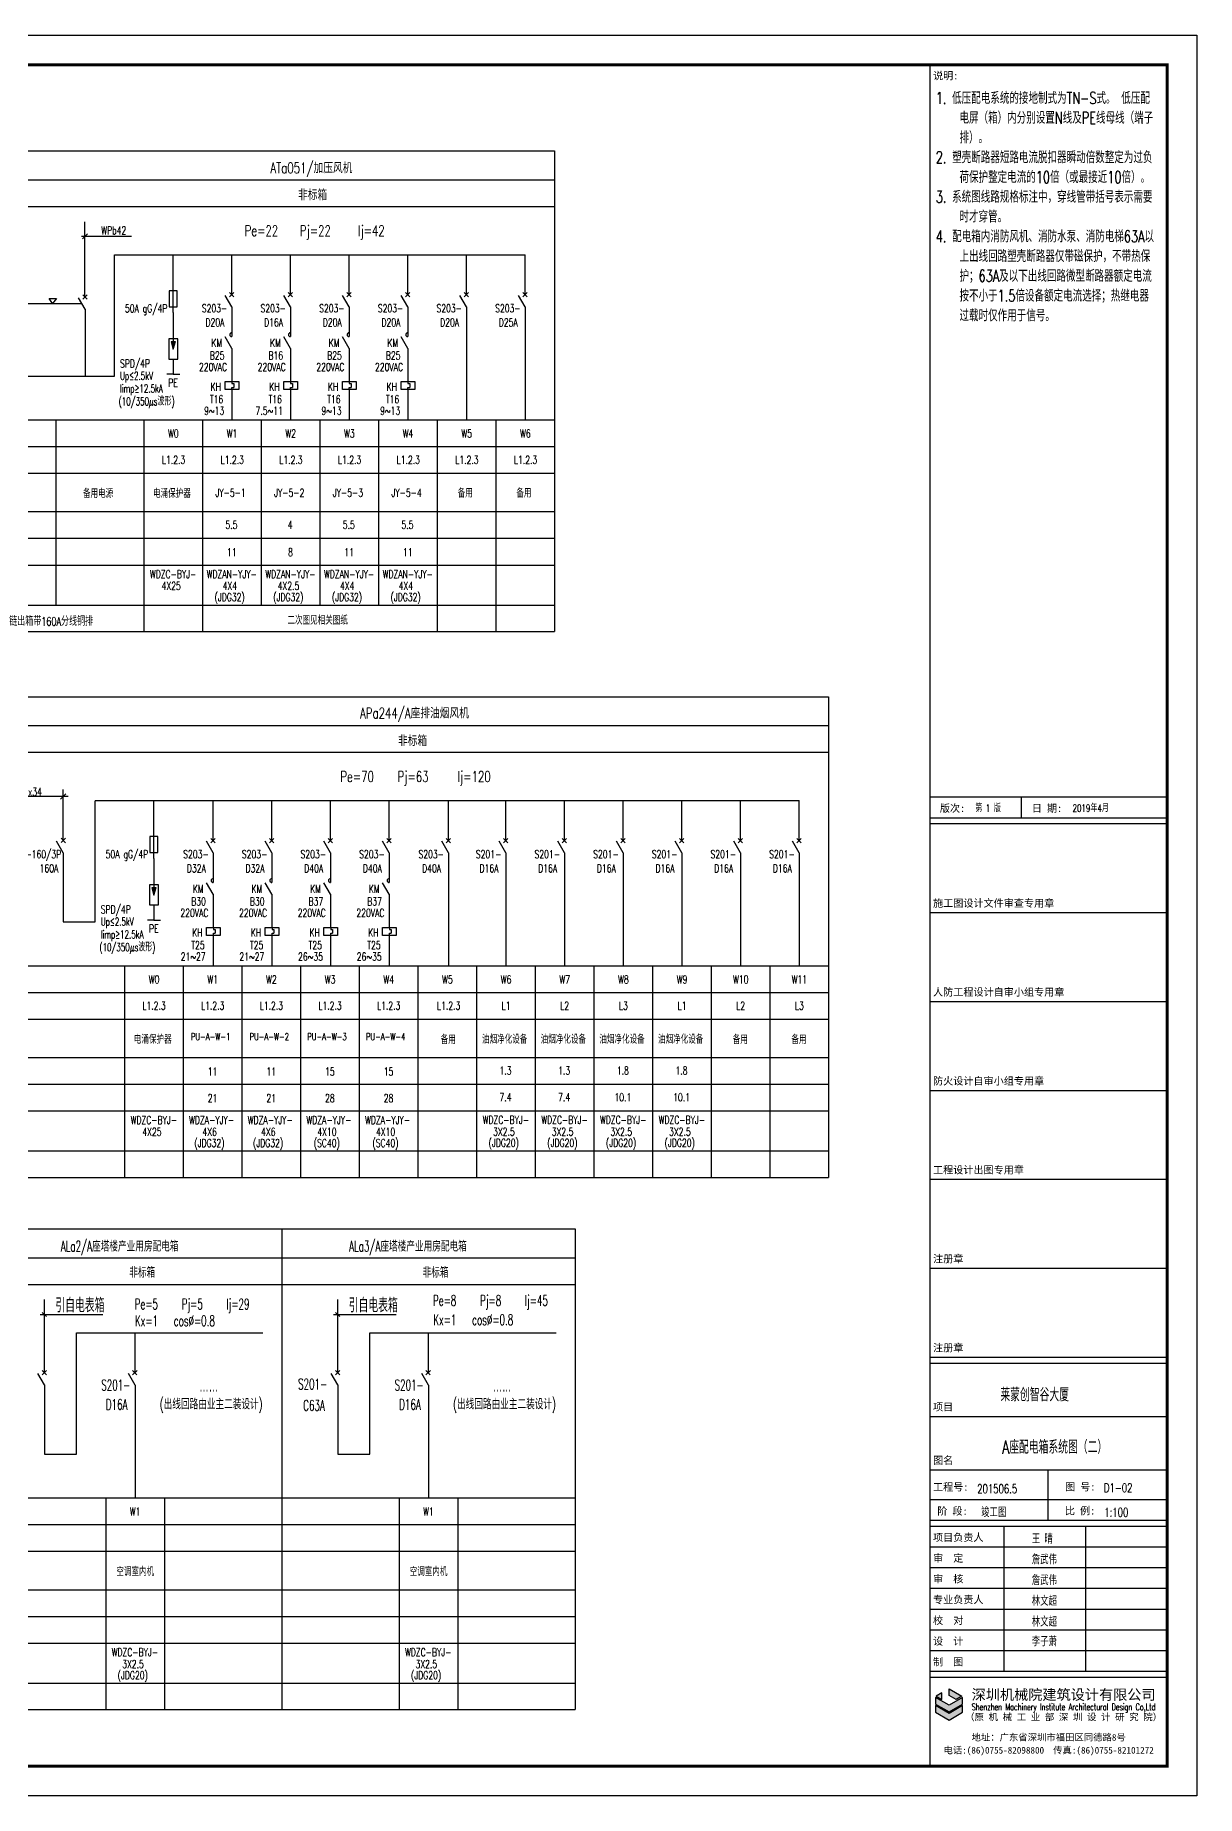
# Model space of a CAD drawing. Extents: x 1980812 to 2226895, y -554123 to 281606.
# Drawn here: x 2187690 to 2226895, y 145891 to 205291 of the extents above; entities that cross this region are included whole.
import ezdxf
from ezdxf.enums import TextEntityAlignment as Align

# ---------------------------------------------------------------- set-up
doc = ezdxf.new("R2010")
doc.units = 0
doc.header["$LTSCALE"] = 1000
doc.header["$MEASUREMENT"] = 0
doc.linetypes.add('DXXX', pattern=[4.5, 3, -1.5])
for name, color, linetype in [('1', 1, 'Continuous'), ('2', 2, 'Continuous'), ('7', 7, 'Continuous'), ('DQ1', 1, 'Continuous'), ('DQ2', 2, 'Continuous'), ('DQ7', 7, 'Continuous'), ('TK', 1, 'Continuous'), ('ZYJ', 4, 'Continuous')]:
    doc.layers.add(name, color=color, linetype=linetype)
doc.styles.add('D8', font='txtw.shx', dxfattribs={"width": 0.7, "bigfont": 'hztxtw.shx'})
doc.styles.add('HEITI', font='simplex.shx', dxfattribs={"width": 0.6, "bigfont": 'hztxt.shx'})
doc.styles.add('SONGTI', font='', dxfattribs={"width": 1.1})
doc.styles.add('ST', font='txtst.shx', dxfattribs={"width": 0.7, "bigfont": 'hztxtst.shx'})
doc.styles.get('SONGTI').set_extended_font_data('NSimSun')

# ---------------------------------------------------------------- blocks, each defined once
blk = doc.blocks.new('BLQ')
at = {"layer": '1'}
blk.add_hatch(color=256, dxfattribs=at).paths.add_polyline_path([(0.8, -1), (-0.8, -1), (0, -3.88)])
for p, q in [((-0.8, -1), (0.8, -1)), ((-0.8, -1), (0, -3.88)), ((0, -3.88), (0.8, -1))]:
    blk.add_line(p, q, dxfattribs=at)
blk.add_lwpolyline([(-1.67, -7.58), (1.67, -7.58), (1.67, 0), (-1.67, 0)], close=True, dxfattribs=at)
at = {"layer": '2'}
for p, q in [((0, -7.58), (0, -13.31)), ((0, -13.31), (-2.41, -13.31)), ((0, -13.31), (2.41, -13.31))]:
    blk.add_line(p, q, dxfattribs=at)
blk = doc.blocks.new('RD')
at = {"layer": '1', "color": 1}
blk.add_lwpolyline([(-150, 0), (-150, -600), (150, -600), (150, 0)], close=True, dxfattribs=at)
blk = doc.blocks.new('ta1j')
at = {"layer": 'TK'}
h = blk.add_hatch(color=256, dxfattribs=at)
h.paths.add_polyline_path([(759.76, 32.47), (757.38, 33.84), (757.38, 36.11), (761.72, 33.6)])
h.paths.add_polyline_path([(753.03, 33.6), (754.99, 32.47), (754.99, 34.73)])
h.paths.add_polyline_path([(752.8, 30.95), (757.38, 28.31), (761.95, 30.95), (761.95, 33.21), (757.38, 30.57), (752.8, 33.21)])
h.paths.add_polyline_path([(757.38, 25.53), (761.95, 28.17), (761.95, 30.43), (757.38, 27.79), (752.8, 30.43), (752.8, 28.17)])
for p, q in [((751, 10), (751, 584)), ((751, 584), (831, 584)), ((831, 10), (831, 584)), ((751, 337), (831, 337)), ((781.87, 330), (781.87, 337)), ((751, 330), (831, 330)), ((751, 328), (831, 328)), ((751, 298), (831, 298)), ((751, 268), (831, 268)), ((751, 238), (831, 238)), ((751, 208), (831, 208)), ((751, 178), (831, 178)), ((751, 148), (831, 148)), ((751, 146), (831, 146)), ((751, 146), (831, 146)), ((751, 146), (831, 146)), ((751, 146), (831, 146)), ((751, 146), (831, 146)), ((751, 128), (831, 128)), ((751, 110), (831, 110)), ((790.87, 92.86), (790.87, 110)), ((751, 100), (831, 100)), ((751, 93), (831, 93)), ((751, 93), (831, 93)), ((751, 93), (831, 93)), ((751, 91), (831, 91)), ((776, 42), (776, 91)), ((803.5, 42), (803.5, 91)), ((751, 84), (831, 84)), ((751, 77), (831, 77)), ((751, 70), (831, 70)), ((751, 63), (831, 63)), ((751, 56), (831, 56)), ((751, 49), (831, 49)), ((751, 42), (831, 42)), ((751, 40), (831, 40)), ((831, 10), (751, 10))]:
    blk.add_line(p, q, dxfattribs=at)
for points in [[(-210, 594), (841, 594), (841, 0), (-210, 0)], [(759.76, 32.47), (757.38, 33.84), (757.38, 36.11), (761.72, 33.6)], [(752.8, 30.95), (757.38, 28.31), (761.95, 30.95), (761.95, 33.21), (757.38, 30.57), (752.8, 33.21)], [(757.38, 25.53), (761.95, 28.17), (761.95, 30.43), (757.38, 27.79), (752.8, 30.43), (752.8, 28.17)], [(753.03, 33.6), (754.99, 32.47), (754.99, 34.73)]]:
    blk.add_lwpolyline(points, close=True, dxfattribs=at)
at = {"layer": 'TK', "const_width": 1}
blk.add_lwpolyline([(831, 10), (831, 584), (-185, 584), (-185, 10)], close=True, dxfattribs=at)
at = {"layer": 'TK', "style": 'SONGTI'}
for s, p in [('说明:', (751.98, 579.09)), ('版次:', (754.28, 331.92)), ('日 期:', (785.32, 331.92)), ('施工图设计文件审查专用章', (751.98, 299.92)), ('人防工程设计自审小组专用章', (751.98, 269.92)), ('防火设计自审小组专用章', (751.98, 239.92)), ('工程设计出图专用章', (751.98, 209.92)), ('注册章', (751.98, 179.92)), ('注册章', (751.98, 149.92)), ('项目', (751.98, 129.92)), ('图名', (751.98, 111.92)), ('工程号:', (751.98, 102.94)), ('比 例:', (796.49, 94.92)), ('项目负责人', (751.98, 85.92)), ('审  定', (751.98, 78.92)), ('审  核', (751.98, 71.92)), ('专业负责人', (751.98, 64.92)), ('校  对', (751.98, 57.92)), ('设  计', (751.98, 50.92)), ('制  图', (751.98, 43.92))]:
    blk.add_text(s, height=2.5, dxfattribs=at).set_placement(p)
for s, p in [('图 号:', (801.66, 104.25)), ('阶 段:', (758.53, 96.06))]:
    blk.add_text(s, height=2.5, dxfattribs=at).set_placement(p, align=Align.MIDDLE_CENTER)
for s, height, p in [('深圳机械院建筑设计有限公司', 3.5, (796.05, 32.38)), ('（原 机 械 工 业 部 深 圳 设 计 研 究 院）', 2.28, (796.05, 25.43)), ('地址：广东省深圳市福田区同德路8号', 2.2563, (791, 18.6)), ('电话:(86)0755-82098800  传真:(86)0755-82101272', 2.2563, (791, 14.24))]:
    blk.add_text(s, height=height, dxfattribs=at).set_placement(p, align=Align.CENTER)
at = {"layer": 'TK', "style": 'HEITI', "width": 0.7}
blk.add_text('Shenzhen Machinery Institute Architectural Design Co,Ltd', height=2.29, dxfattribs=at).set_placement((796.05, 28.84), align=Align.CENTER)
blk = doc.blocks.new('A$C617C165C')
at = {"layer": 'DQ1'}
for p, q in [((3299, 3890), (2924, 4540)), ((3163, 4701), (3405, 4454)), ((3165, 4460), (3411, 4703))]:
    blk.add_line(p, q, dxfattribs=at)
at = {"layer": 'DQ2'}
for p, q in [((3299, 4577), (3299, 6821)), ((3299, 3890), (3299, -2460))]:
    blk.add_line(p, q, dxfattribs=at)
at = {"layer": '7', "style": 'D8', "width": 0.6}
for s, p in [('S201-', (3037, 3587)), ('D16A', (2879, 2497))]:
    blk.add_text(s, height=600, dxfattribs=at).set_placement(p, align=Align.RIGHT)
at = {"layer": 'DQ7', "style": 'D8', "width": 0.7}
for s, p in [('W1', (3307, -3229)), ('空调室内机', (3309, -6564)), ('WDZC-BYJ-', (3292, -11136)), ('3X2.5', (3184, -11801)), ('(JDG20)', (3174, -12462))]:
    blk.add_text(s, height=450, dxfattribs=at).set_placement(p, align=Align.MIDDLE)
blk = doc.blocks.new('A$C77ED5645')
at = {"layer": '2'}
for q in [(5500, -3893), (5500, -7145)]:
    blk.add_line((5500, -6058), q, dxfattribs=at)
at = {"layer": 'DQ1'}
for p, q in [((0, 0), (30800, 0)), ((2100, -5847), (1850, -5414)), ((2019, -5306), (2181, -5471)), ((2021, -5467), (2185, -5305)), ((7725, -5850), (7475, -5417)), ((7634, -5309), (7796, -5474)), ((7635, -5470), (7800, -5308)), ((9925, -5850), (9675, -5417)), ((9834, -5309), (9996, -5474)), ((9835, -5470), (10000, -5308)), ((12125, -5850), (11875, -5417)), ((12034, -5309), (12196, -5474)), ((12035, -5470), (12200, -5308)), ((14325, -5850), (14075, -5417)), ((14234, -5309), (14396, -5474)), ((14235, -5470), (14400, -5308)), ((16547, -5850), (16297, -5417)), ((16456, -5309), (16618, -5474)), ((16457, -5470), (16622, -5308)), ((18700, -5850), (18450, -5417)), ((18609, -5309), (18770, -5474)), ((18610, -5470), (18774, -5308)), ((20900, -5850), (20650, -5417)), ((20809, -5309), (20970, -5474)), ((20810, -5470), (20974, -5308)), ((23100, -5850), (22850, -5417)), ((23009, -5309), (23170, -5474)), ((23010, -5470), (23174, -5308)), ((25300, -5850), (25050, -5417)), ((25209, -5309), (25370, -5474)), ((25210, -5470), (25374, -5308)), ((27500, -5850), (27250, -5417)), ((27409, -5309), (27570, -5474)), ((27410, -5470), (27574, -5308)), ((29700, -5850), (29450, -5417)), ((29609, -5309), (29770, -5474)), ((29610, -5470), (29774, -5308)), ((7725, -7406), (7475, -6973)), ((9925, -7406), (9675, -6973)), ((12125, -7406), (11875, -6973)), ((14325, -7406), (14075, -6973)), ((7467, -8647), (7985, -8647)), ((7467, -8947), (7467, -8647)), ((7985, -8947), (7467, -8947)), ((7726, -8647), (7726, -8723)), ((7726, -8723), (7797, -8723)), ((7726, -8867), (7797, -8867)), ((7726, -8956), (7726, -8867)), ((7797, -8723), (7797, -8867)), ((7797, -8789), (7797, -8789)), ((7985, -8647), (7985, -8947)), ((9667, -8647), (10185, -8647)), ((9667, -8947), (9667, -8647)), ((10185, -8947), (9667, -8947)), ((9926, -8647), (9926, -8723)), ((9926, -8723), (9997, -8723)), ((9926, -8867), (9997, -8867)), ((9926, -8956), (9926, -8867)), ((9997, -8723), (9997, -8867)), ((9997, -8789), (9997, -8789)), ((10185, -8647), (10185, -8947)), ((11867, -8647), (12385, -8647)), ((11867, -8947), (11867, -8647)), ((12385, -8947), (11867, -8947)), ((12126, -8647), (12126, -8723)), ((12126, -8723), (12197, -8723)), ((12126, -8867), (12197, -8867)), ((12126, -8956), (12126, -8867)), ((12197, -8723), (12197, -8867)), ((12197, -8789), (12197, -8789)), ((12385, -8647), (12385, -8947)), ((14067, -8647), (14585, -8647)), ((14067, -8947), (14067, -8647)), ((14585, -8947), (14067, -8947)), ((14326, -8647), (14326, -8723)), ((14326, -8723), (14397, -8723)), ((14326, -8867), (14397, -8867)), ((14326, -8956), (14326, -8867)), ((14397, -8723), (14397, -8867)), ((14397, -8789), (14397, -8789)), ((14585, -8647), (14585, -8947)), ((0, -18018), (30800, -18018))]:
    blk.add_line(p, q, dxfattribs=at)
for centre in [(7717, -6893), (9917, -6893), (12117, -6893), (14317, -6893)]:
    blk.add_arc(centre, 72.2, 90, 270, dxfattribs=at)
at = {"layer": 'DQ2'}
for p, q in [((2100, -5387), (2100, -3477)), ((3300, -3893), (29700, -3893)), ((3300, -8443), (3300, -3896)), ((7725, -5391), (7725, -3893)), ((9925, -5391), (9925, -3893)), ((12125, -5391), (12125, -3893)), ((14325, -5391), (14325, -3893)), ((16547, -5391), (16547, -3893)), ((18700, -5391), (18700, -3893)), ((20900, -5391), (20900, -3893)), ((23100, -5391), (23100, -3893)), ((25300, -5391), (25300, -3893)), ((27500, -5391), (27500, -3893)), ((29700, -5391), (29700, -3893)), ((2100, -5847), (2100, -8443)), ((7725, -5850), (7725, -6965)), ((9925, -5850), (9925, -6965)), ((12125, -5850), (12125, -6965)), ((14325, -5850), (14325, -6965)), ((16547, -5850), (16547, -10083)), ((18700, -5850), (18700, -10083)), ((20900, -5850), (20900, -10083)), ((23100, -5850), (23100, -10083)), ((25300, -5850), (25300, -10083)), ((27500, -5850), (27500, -10083)), ((29700, -5850), (29700, -10083)), ((7725, -7406), (7725, -8647)), ((9925, -7406), (9925, -8647)), ((12125, -7406), (12125, -8647)), ((14325, -7406), (14325, -8647)), ((2100, -8443), (3300, -8443)), ((7725, -8947), (7725, -10083)), ((9925, -8947), (9925, -10083)), ((12125, -8947), (12125, -10083)), ((14325, -8947), (14325, -10083))]:
    blk.add_line(p, q, dxfattribs=at)
at = {"layer": 'DQ7'}
for p, q in [((30800, 0), (30800, -18018)), ((0, -1083), (30800, -1083)), ((0, -2083), (30800, -2083)), ((2287, -3734), (282, -3734)), ((0, -10083), (30800, -10083)), ((4400, -10083), (4400, -18018)), ((6600, -10083), (6600, -18018)), ((8800, -10083), (8800, -18018)), ((11000, -10083), (11000, -18018)), ((13200, -10083), (13200, -18018)), ((15400, -10083), (15400, -18018)), ((17600, -10083), (17600, -18018)), ((19800, -10083), (19800, -18018)), ((22000, -10083), (22000, -18018)), ((24200, -10083), (24200, -18018)), ((26400, -10083), (26400, -18018)), ((28600, -10083), (28600, -18018)), ((0, -11083), (30800, -11083)), ((0, -12083), (30800, -12083)), ((0, -13525), (30800, -13525)), ((0, -14525), (30800, -14525)), ((0, -15525), (30800, -15525)), ((0, -17025), (30800, -17025))]:
    blk.add_line(p, q, dxfattribs=at)
at = {"layer": 'DQ7', "color": 7}
blk.add_line((2000, -3834), (2200, -3634), dxfattribs=at)
at = {"layer": '1', "xscale": 100, "yscale": 100, "zscale": 100.0000000009313}
blk.add_blockref('BLQ', (5500, -7045), dxfattribs=at)
at = {"layer": '7'}
blk.add_blockref('RD', (5500, -5242), dxfattribs=at)
at = {"layer": '7', "style": 'D8', "width": 0.7}
for s, p in [('T2N-160/3P', (2021, -6052)), ('50A gG/4P', (5281, -6053)), ('160A', (1915, -6583))]:
    blk.add_text(s, height=300, dxfattribs=at).set_placement(p, align=Align.RIGHT)
at = {"layer": '7', "style": 'D8'}
for s, width, p in [('SPD/4P', 0.7, (3505, -8122)), ('Up≤2.5kV', 0.65, (3505, -8581)), ('PE', 0.7, (5314, -8843)), ('(10/350μs波形)', 0.65, (3456, -9540)), ('Iimp≥12.5kA', 0.65, (3505, -9059))]:
    blk.add_text(s, height=300, dxfattribs=dict(at, width=width)).set_placement(p)
at = {"layer": 'DQ7', "style": 'D8', "width": 0.7}
for s, p in [('APa244/A座排油烟风机', (15268, -612)), ('非标箱', (15197, -1649))]:
    blk.add_text(s, height=400, dxfattribs=at).set_placement(p, align=Align.MIDDLE_CENTER)
for s, height, p in [('Pe=70', 400, (12488, -3193)), ('Pj=63', 400, (14634, -3193)), ('Ij=120', 400, (16882, -3193)), ('WPx34', 300, (379, -3716)), ('PU-A-W-1', 270, (6882, -12879)), ('PU-A-W-2', 270, (9082, -12879)), ('PU-A-W-3', 270, (11246, -12879)), ('PU-A-W-4', 270, (13446, -12879)), ('备用', 300, (16252, -13014)), ('备用', 300, (27204, -13014)), ('备用', 300, (29404, -13014))]:
    blk.add_text(s, height=height, dxfattribs=at).set_placement(p)
for s, p in [('S203-', (7551, -6052)), ('S203-', (9751, -6052)), ('S203-', (11951, -6052)), ('S203-', (14151, -6052)), ('S203-', (16373, -6052)), ('S201-', (18525, -6052)), ('S201-', (20725, -6052)), ('S201-', (22925, -6052)), ('S201-', (25125, -6052)), ('S201-', (27325, -6052)), ('S201-', (29525, -6052)), ('D32A', (7445, -6583)), ('D32A', (9645, -6583)), ('D40A', (11845, -6583)), ('D40A', (14045, -6583)), ('D40A', (16267, -6583)), ('D16A', (18420, -6583)), ('D16A', (20620, -6583)), ('D16A', (22820, -6583)), ('D16A', (25020, -6583)), ('D16A', (27220, -6583)), ('D16A', (29420, -6583)), ('KM', (7359, -7352)), ('KM', (9559, -7352)), ('KM', (11759, -7352)), ('KM', (13959, -7352)), ('B30', (7445, -7822)), ('B30', (9645, -7822)), ('B37', (11845, -7822)), ('B37', (14045, -7822)), ('220VAC', (7544, -8254)), ('220VAC', (9744, -8254)), ('220VAC', (11944, -8254)), ('220VAC', (14144, -8254)), ('T25', (7400, -9460)), ('KH', (7315, -8990)), ('T25', (9600, -9460)), ('KH', (9515, -8990)), ('T25', (11800, -9460)), ('KH', (11715, -8990)), ('T25', (14000, -9460)), ('KH', (13915, -8990)), ('21~27', (7438, -9892)), ('21~27', (9638, -9892)), ('26~35', (11838, -9892)), ('26~35', (14038, -9892))]:
    blk.add_text(s, height=300, dxfattribs=at).set_placement(p, align=Align.RIGHT)
for s, p in [('W0', (5505, -10596)), ('W1', (7705, -10596)), ('W2', (9905, -10596)), ('W3', (12105, -10596)), ('W4', (14305, -10596)), ('W5', (16505, -10596)), ('W6', (18705, -10596)), ('W7', (20905, -10596)), ('W8', (23105, -10596)), ('W9', (25305, -10596)), ('W10', (27505, -10596)), ('W11', (29705, -10596)), ('L1.2.3', (5503, -11582)), ('L1.2.3', (7703, -11582)), ('L1.2.3', (9903, -11582)), ('L1.2.3', (12103, -11582)), ('L1.2.3', (14303, -11582)), ('L1.2.3', (16551, -11582)), ('L1', (18703, -11582)), ('L2', (20903, -11582)), ('L3', (23103, -11582)), ('L1', (25303, -11582)), ('L2', (27503, -11582)), ('L3', (29703, -11582)), ('电涌保护器', (5451, -12817)), ('油烟净化设备', (18651, -12812)), ('油烟净化设备', (20851, -12812)), ('油烟净化设备', (23051, -12812)), ('油烟净化设备', (25251, -12812)), ('11', (7696, -14050)), ('11', (9896, -14050)), ('15', (12096, -14050)), ('15', (14296, -14050)), ('1.3', (18683, -14015)), ('1.3', (20883, -14015)), ('1.8', (23083, -14015)), ('1.8', (25283, -14015)), ('21', (7696, -15050)), ('21', (9896, -15050)), ('28', (12096, -15050)), ('28', (14296, -15050)), ('7.4', (18683, -15015)), ('7.4', (20883, -15015)), ('10.1', (23083, -15015)), ('10.1', (25283, -15015)), ('WDZC-BYJ-', (5495, -15867)), ('WDZA-YJY-', (7660, -15867)), ('WDZA-YJY-', (9860, -15867)), ('WDZA-YJY-', (12060, -15867)), ('WDZA-YJY-', (14260, -15867)), ('WDZC-BYJ-', (18695, -15862)), ('WDZC-BYJ-', (20895, -15862)), ('WDZC-BYJ-', (23095, -15862)), ('WDZC-BYJ-', (25295, -15862)), ('4X25', (5423, -16310)), ('4X6', (7588, -16310)), ('4X6', (9788, -16310)), ('4X10', (11988, -16310)), ('4X10', (14188, -16310)), ('3X2.5', (18623, -16305)), ('3X2.5', (20823, -16305)), ('3X2.5', (23023, -16305)), ('3X2.5', (25223, -16305)), ('(JDG32)', (7581, -16751)), ('(JDG32)', (9781, -16751)), ('(SC40)', (11981, -16751)), ('(SC40)', (14181, -16751)), ('(JDG20)', (18617, -16746)), ('(JDG20)', (20817, -16746)), ('(JDG20)', (23017, -16746)), ('(JDG20)', (25217, -16746))]:
    blk.add_text(s, height=300, dxfattribs=at).set_placement(p, align=Align.MIDDLE)

msp = doc.modelspace()

# ---------------------------------------------------------------- linework, layer by layer
for p, q in [((2187923.3, 162193.1), (2188075.1, 162056.1)), ((2197823.3, 162193.1), (2197975.1, 162056.1)), ((2187863.5, 162124.6), (2189975.6, 162124.6)), ((2197763.5, 162124.6), (2199875.6, 162124.6))]:
    msp.add_line(p, q)
at = {"layer": '1'}
for p, q in [((2186109.2, 165014), (2196009.2, 165014)), ((2196009.2, 165014), (2205909.2, 165014)), ((2186109.2, 148797.3), (2196009.2, 148797.3)), ((2196009.2, 148797.3), (2205909.2, 148797.3))]:
    msp.add_line(p, q, dxfattribs=at)
at = {"layer": '2'}
for p, q in [((2192349.6, 195936.4), (2192349.6, 197885.1)), ((2192349.6, 195936.4), (2192349.6, 194958.3)), ((2189079.6, 161507.9), (2195376.7, 161507.9)), ((2198979.6, 161507.9), (2205276.7, 161507.9))]:
    msp.add_line(p, q, dxfattribs=at)
at = {"layer": '7'}
for p, q in [((2196009.2, 165014), (2196009.2, 148797.3)), ((2205909.2, 165014), (2205909.2, 148797.3)), ((2186109.2, 164039.4), (2196009.2, 164039.4)), ((2196009.2, 164039.4), (2205909.2, 164039.4)), ((2186109.2, 163139.4), (2196009.2, 163139.4)), ((2196009.2, 163139.4), (2205909.2, 163139.4)), ((2186109.2, 155939.4), (2196009.2, 155939.4)), ((2190069.2, 155939.4), (2190069.2, 148797.3)), ((2192049.2, 155939.4), (2192049.2, 148797.3)), ((2196009.2, 155939.4), (2205909.2, 155939.4)), ((2199969.2, 155939.4), (2199969.2, 148797.3)), ((2201949.2, 155939.4), (2201949.2, 148797.3)), ((2186109.2, 155039.4), (2196009.2, 155039.4)), ((2196009.2, 155039.4), (2205909.2, 155039.4)), ((2186109.2, 154139.4), (2196009.2, 154139.4)), ((2196009.2, 154139.4), (2205909.2, 154139.4)), ((2186109.2, 152841.4), (2196009.2, 152841.4)), ((2196009.2, 152841.4), (2205909.2, 152841.4)), ((2186109.2, 151941.4), (2196009.2, 151941.4)), ((2196009.2, 151941.4), (2205909.2, 151941.4)), ((2186109.2, 151041.4), (2196009.2, 151041.4)), ((2196009.2, 151041.4), (2205909.2, 151041.4)), ((2186109.2, 149691.4), (2196009.2, 149691.4)), ((2196009.2, 149691.4), (2205909.2, 149691.4))]:
    msp.add_line(p, q, dxfattribs=at)
at = {"layer": 'DQ1'}
for p, q in [((2184779.7, 201388.6), (2205219.6, 201388.6)), ((2205219.6, 201388.6), (2205219.6, 185172)), ((2189379.6, 196043), (2189154.6, 196432.7)), ((2189297.5, 196529.3), (2189443, 196381.5)), ((2189298.7, 196385), (2189446.5, 196530.6)), ((2194329.6, 196124), (2194104.6, 196513.7)), ((2194247.5, 196610.3), (2194393, 196462.5)), ((2194248.7, 196466), (2194396.5, 196611.5)), ((2196309.6, 196124), (2196084.6, 196513.7)), ((2196227.5, 196610.3), (2196373, 196462.5)), ((2196228.7, 196466), (2196376.5, 196611.5)), ((2198289.6, 196124), (2198064.6, 196513.7)), ((2198207.5, 196610.3), (2198353, 196462.5)), ((2198208.7, 196466), (2198356.5, 196611.5)), ((2200269.6, 196124), (2200044.6, 196513.7)), ((2200187.5, 196610.3), (2200333, 196462.5)), ((2200188.7, 196466), (2200336.5, 196611.5)), ((2202249.6, 196124), (2202024.6, 196513.7)), ((2202167.5, 196610.3), (2202313, 196462.5)), ((2202168.7, 196466), (2202316.5, 196611.5)), ((2204229.6, 196124), (2204004.6, 196513.7)), ((2204147.5, 196610.3), (2204293, 196462.5)), ((2204148.7, 196466), (2204296.5, 196611.5)), ((2194329.6, 194723.3), (2194104.6, 195113)), ((2196309.6, 194723.3), (2196084.6, 195113)), ((2198289.6, 194723.3), (2198064.6, 195113)), ((2200269.6, 194723.3), (2200044.6, 195113)), ((2194097.3, 193606.7), (2194563.3, 193606.7)), ((2194097.3, 193336.7), (2194097.3, 193606.7)), ((2194563.3, 193336.7), (2194097.3, 193336.7)), ((2194329.9, 193606.7), (2194329.9, 193537.9)), ((2194329.9, 193537.9), (2194394.6, 193537.9)), ((2194329.9, 193408.7), (2194394.6, 193408.7)), ((2194329.9, 193327.9), (2194329.9, 193408.7)), ((2194394.6, 193537.9), (2194394.6, 193408.7)), ((2194394.6, 193478.7), (2194394.6, 193478.7)), ((2194563.3, 193606.7), (2194563.3, 193336.7)), ((2196077.3, 193606.7), (2196543.3, 193606.7)), ((2196077.3, 193336.7), (2196077.3, 193606.7)), ((2196543.3, 193336.7), (2196077.3, 193336.7)), ((2196309.9, 193606.7), (2196309.9, 193537.9)), ((2196309.9, 193537.9), (2196374.6, 193537.9)), ((2196309.9, 193408.7), (2196374.6, 193408.7)), ((2196309.9, 193327.9), (2196309.9, 193408.7)), ((2196374.6, 193537.9), (2196374.6, 193408.7)), ((2196374.6, 193478.7), (2196374.6, 193478.7)), ((2196543.3, 193606.7), (2196543.3, 193336.7)), ((2198057.3, 193606.7), (2198523.3, 193606.7)), ((2198057.3, 193336.7), (2198057.3, 193606.7)), ((2198523.3, 193336.7), (2198057.3, 193336.7)), ((2198289.9, 193606.7), (2198289.9, 193537.9)), ((2198289.9, 193537.9), (2198354.6, 193537.9)), ((2198289.9, 193408.7), (2198354.6, 193408.7)), ((2198289.9, 193327.9), (2198289.9, 193408.7)), ((2198354.6, 193537.9), (2198354.6, 193408.7)), ((2198354.6, 193478.7), (2198354.6, 193478.7)), ((2198523.3, 193606.7), (2198523.3, 193336.7)), ((2200037.3, 193606.7), (2200503.3, 193606.7)), ((2200037.3, 193336.7), (2200037.3, 193606.7)), ((2200503.3, 193336.7), (2200037.3, 193336.7)), ((2200269.9, 193606.7), (2200269.9, 193537.9)), ((2200269.9, 193537.9), (2200334.6, 193537.9)), ((2200269.9, 193408.7), (2200334.6, 193408.7)), ((2200269.9, 193327.9), (2200269.9, 193408.7)), ((2200334.6, 193537.9), (2200334.6, 193408.7)), ((2200334.6, 193478.7), (2200334.6, 193478.7)), ((2200503.3, 193606.7), (2200503.3, 193336.7)), ((2184779.7, 185172), (2205219.6, 185172)), ((2187999.2, 159751.8), (2187774.2, 160141.5)), ((2187926.5, 160238.1), (2188072, 160090.3)), ((2187927.7, 160093.8), (2188075.5, 160239.4)), ((2197899.2, 159751.8), (2197674.2, 160141.5)), ((2197826.5, 160238.1), (2197972, 160090.3)), ((2197827.7, 160093.8), (2197975.5, 160239.4))]:
    msp.add_line(p, q, dxfattribs=at)
for centre in [(2194322.5, 195184.9), (2196302.5, 195184.9), (2198282.5, 195184.9), (2200262.5, 195184.9)]:
    msp.add_arc(centre, 65, 90, 270, dxfattribs=at)
at = {"layer": 'DQ2'}
for p, q in [((2189370.2, 196455.4), (2189370.2, 198998)), ((2190369.6, 197885.1), (2204229.6, 197885.1)), ((2190369.6, 193792.5), (2190369.6, 197885.1)), ((2194329.6, 196536.4), (2194329.6, 197885.1)), ((2196309.6, 196536.4), (2196309.6, 197885.1)), ((2198289.6, 196536.4), (2198289.6, 197885.1)), ((2200269.6, 196536.4), (2200269.6, 197885.1)), ((2202249.6, 196536.4), (2202249.6, 197885.1)), ((2204229.6, 196536.4), (2204229.6, 197885.1)), ((2189379.6, 196043), (2189379.6, 193792.5)), ((2194329.6, 196124), (2194329.6, 195119.9)), ((2196309.6, 196124), (2196309.6, 195119.9)), ((2198289.6, 196124), (2198289.6, 195119.9)), ((2200269.6, 196124), (2200269.6, 195119.9)), ((2202249.6, 196124), (2202249.6, 192314)), ((2204229.6, 196124), (2204229.6, 192314)), ((2194329.6, 194723.3), (2194329.6, 193606.7)), ((2196309.6, 194723.3), (2196309.6, 193606.7)), ((2198289.6, 194723.3), (2198289.6, 193606.7)), ((2200269.6, 194723.3), (2200269.6, 193606.7)), ((2187399.6, 193792.5), (2190369.6, 193792.5)), ((2194329.6, 193336.7), (2194329.6, 192314)), ((2196309.6, 193336.7), (2196309.6, 192314)), ((2198289.6, 193336.7), (2198289.6, 192314)), ((2200269.6, 193336.7), (2200269.6, 192314)), ((2187999.2, 160166), (2187999.2, 162632.8)), ((2197899.2, 160166), (2197899.2, 162632.8)), ((2189079.6, 157415.3), (2189079.6, 161507.9)), ((2198979.6, 157415.3), (2198979.6, 161507.9)), ((2187999.2, 159751.8), (2187999.2, 157415.3)), ((2197899.2, 159751.8), (2197899.2, 157415.3)), ((2187999.2, 157415.3), (2189079.6, 157415.3)), ((2197899.2, 157415.3), (2198979.6, 157415.3))]:
    msp.add_line(p, q, dxfattribs=at)
at = {"layer": 'DQ7'}
for p, q in [((2184779.7, 200414), (2205219.6, 200414)), ((2184779.7, 199514), (2205219.6, 199514)), ((2190936, 198502.4), (2189250.1, 198502.4)), ((2184779.7, 192314), (2205219.6, 192314)), ((2188381.9, 192314), (2188381.9, 186066.1)), ((2191359.6, 192314), (2191359.6, 185172)), ((2193339.6, 192314), (2193339.6, 185172)), ((2195319.6, 192314), (2195319.6, 186066.1)), ((2197299.6, 192314), (2197299.6, 186066.1)), ((2199279.6, 192314), (2199279.6, 186066.1)), ((2201259.6, 192314), (2201259.6, 185172)), ((2203239.6, 192314), (2203239.6, 185172)), ((2184779.7, 191414), (2205219.6, 191414)), ((2184779.7, 190514), (2205219.6, 190514)), ((2184779.7, 189216.1), (2205219.6, 189216.1)), ((2184779.7, 188316.1), (2205219.6, 188316.1)), ((2184779.7, 187416.1), (2205219.6, 187416.1)), ((2184779.7, 186066.1), (2205219.6, 186066.1))]:
    msp.add_line(p, q, dxfattribs=at)
at = {"layer": 'DQ7', "color": 7}
msp.add_line((2189284.7, 198416.9), (2189455.7, 198587.9), dxfattribs=at)
at = {"layer": 'ZYJ', "color": 7, "linetype": 'DXXX'}
msp.add_line((2187283.4, 196244.3), (2189263.4, 196244.3), dxfattribs=at)
at = {"layer": 'ZYJ', "color": 7}
for p, q in [((2188162.5, 196409.6), (2188412, 196409.6)), ((2188273.4, 196244.3), (2188162.5, 196409.6)), ((2188412, 196409.6), (2188273.4, 196244.3))]:
    msp.add_line(p, q, dxfattribs=at)

# ---------------------------------------------------------------- block references
at = {"layer": '1', "xscale": 90, "yscale": 89.9999999999709, "zscale": 90.00000000080803}
msp.add_blockref('BLQ', (2192349.6, 195048.3), dxfattribs=at)
at = {"layer": '7', "xscale": 0.8999999999996362, "yscale": 0.9000000000014552, "zscale": 0.9}
msp.add_blockref('RD', (2192349.6, 196671.3), dxfattribs=at)
at = {"layer": 'DQ2'}
for name, p, xscale, yscale, zscale in [('A$C77ED5645', (2186749.1, 182970.9), 0.8999999999941792, 0.9000000000014552, 0.9), ('A$C617C165C', (2189079.6, 157415.3), 0.6000000000931323, 0.6000000000058208, 0.6), ('A$C617C165C', (2198979.6, 157415.3), 0.6000000000931323, 0.6000000000058208, 0.6)]:
    msp.add_blockref(name, p, dxfattribs=dict(at, xscale=xscale, yscale=yscale, zscale=zscale))
at = {"layer": 'TK', "xscale": 100, "yscale": 100, "zscale": 100}
msp.add_blockref('ta1j', (2142794.5, 145890.6), dxfattribs=at)

# ---------------------------------------------------------------- texts
at = {"style": 'ST', "width": 0.6}
for p in [(2188371.4, 162198.7), (2198271.4, 162198.7)]:
    msp.add_text('引自电表箱', height=480, dxfattribs=at).set_placement(p)
at = {"layer": '7', "style": 'D8'}
for s, height, width, p in [('50A gG/4P', 270, 0.7, (2192152.3, 195940.7)), ('S201-', 360, 0.6, (2197543.5, 159602.5)), ('C63A', 360, 0.6, (2197467.1, 158883.8))]:
    msp.add_text(s, height=height, dxfattribs=dict(at, width=width)).set_placement(p, align=Align.RIGHT)
for s, height, width, p in [('SPD/4P', 270, 0.7, (2190553.7, 194078.9)), ('Up≤2.5kV', 270, 0.65, (2190553.7, 193665.4)), ('PE', 270, 0.7, (2192182, 193429.6)), ('(10/350μs波形)', 270, 0.65, (2190509.8, 192802.7)), ('Iimp≥12.5kA', 270, 0.65, (2190553.7, 193235.5)), ('第 1 版', 250, 0.7, (2219419.6, 179085.3)), ('2019年4月', 250, 0.7, (2222703.3, 179087.8)), ('ALa2/A座塔楼产业用房配电箱', 360, 0.6, (2188554.1, 164251.7)), ('ALa3/A座塔楼产业用房配电箱', 360, 0.6, (2198285.4, 164251.7)), ('Pe=8', 360, 0.6, (2201115.4, 162423)), ('Pj=8', 360, 0.6, (2202703.7, 162423)), ('Ij=45', 360, 0.6, (2204214, 162423)), ('Pe=5', 360, 0.6, (2191046, 162303)), ('Pj=5', 360, 0.6, (2192634.2, 162303)), ('Ij=29', 360, 0.6, (2194144.5, 162303)), ('Kx=1', 360, 0.6, (2191058, 161737.5)), ('cos%%C=0.8', 360, 0.6, (2192365.8, 161737.5)), ('Kx=1', 360, 0.6, (2201127.4, 161771.5)), ('cos%%C=0.8', 360, 0.6, (2202435.3, 161771.5)), ('(出线回路由业主二装设计)', 360, 0.6, (2191895.9, 158928.1)), ('……', 405, 0.6, (2193227.2, 159530.6)), ('(出线回路由业主二装设计)', 360, 0.6, (2201795.9, 158928.1)), ('……', 405, 0.6, (2203127.2, 159530.6)), ('201506.5', 300, 0.7, (2219483.2, 156100.5)), ('D1-02', 300, 0.7, (2223759, 156131.5)), ('竣工图', 300, 0.7, (2219614.7, 155298.5)), ('1:100', 300, 0.7, (2223771.7, 155305.2)), ('王 晴', 300, 0.7, (2221324, 154401.1)), ('詹武伟', 300, 0.7, (2221324.7, 153706.4)), ('詹武伟', 300, 0.7, (2221324.7, 153006.4)), ('林文超', 300, 0.7, (2221324.7, 152304.8)), ('林文超', 300, 0.7, (2221324.7, 151604.8)), ('李子萧', 300, 0.7, (2221324.7, 150939.1))]:
    msp.add_text(s, height=height, dxfattribs=dict(at, width=width)).set_placement(p)
at = {"layer": '7', "style": 'D8', "width": 0.6}
for p in [(2191303.6, 163571.8), (2201203.6, 163571.8)]:
    msp.add_text('非标箱', height=360, dxfattribs=at).set_placement(p, align=Align.MIDDLE)
at = {"layer": '7', "color": 1, "style": 'D8', "width": 0.7}
msp.add_text('莱蒙创智谷大厦', height=450, dxfattribs=at).set_placement((2220266, 159197.8))
at = {"layer": '7', "ltscale": 5, "insert": (2218084.8, 203371.6), "char_height": 400, "width": 7490.81, "attachment_point": 1, "style": 'D8'}
msp.add_mtext('\\pi-800,l800;1. 低压配电系统的接地制式为TN-S式。 低压配电屏（箱）内分别设置N线及PE线母线（端子排）。 \\P2. 塑壳断路器短路电流脱扣器瞬动倍数整定为过负荷保护整定电流的10倍（或最接近10倍）。 \\P3. 系统图线路规格标注中，穿线管带括号表示需要时才穿管。\\P4. 配电箱内消防风机、消防水泵、消防电梯63A以上出线回路塑壳断路器仅带磁保护，不带热保护；63A及以下出线回路微型断路器额定电流按不小于1.5倍设备额定电流选择；热继电器过载时仅作用于信号。', dxfattribs=at)
at = {"layer": 'DQ7', "style": 'D8', "width": 0.7}
for s, p in [('ATa051/加压风机', (2197011, 200814.3)), ('非标箱', (2197052.8, 199904.2))]:
    msp.add_text(s, height=360, dxfattribs=at).set_placement(p, align=Align.MIDDLE_CENTER)
for s, height, p in [('WPb42', 270, (2189921.4, 198570.9)), ('Pe=22', 360, (2194758.4, 198515.3)), ('Pj=22', 360, (2196622.5, 198515.3)), ('Ij=42', 360, (2198581, 198515.3))]:
    msp.add_text(s, height=height, dxfattribs=at).set_placement(p)
for s, p in [('S203-', (2194172.4, 195942)), ('S203-', (2196152.4, 195942)), ('S203-', (2198132.4, 195942)), ('S203-', (2200112.4, 195942)), ('S203-', (2202092.4, 195942)), ('S203-', (2204072.4, 195942)), ('D20A', (2194077.3, 195464.3)), ('D16A', (2196057.3, 195464.3)), ('D20A', (2198037.3, 195464.3)), ('D20A', (2200017.3, 195464.3)), ('D20A', (2201997.3, 195464.3)), ('D25A', (2203977.3, 195464.3)), ('KM', (2194000.2, 194772)), ('KM', (2195980.2, 194772)), ('KM', (2197960.2, 194772)), ('KM', (2199940.2, 194772)), ('B25', (2194077.3, 194348.8)), ('B16', (2196057.3, 194348.8)), ('B25', (2198037.3, 194348.8)), ('B25', (2200017.3, 194348.8)), ('220VAC', (2194166.9, 193960)), ('220VAC', (2196146.9, 193960)), ('220VAC', (2198126.9, 193960)), ('220VAC', (2200106.9, 193960)), ('T16', (2194037.2, 192874.6)), ('KH', (2193960, 193297.8)), ('T16', (2196017.2, 192874.6)), ('KH', (2195940, 193297.8)), ('T16', (2197997.2, 192874.6)), ('KH', (2197920, 193297.8)), ('T16', (2199977.2, 192874.6)), ('KH', (2199900, 193297.8)), ('9~13', (2194071.5, 192485.8)), ('7.5~11', (2196051.5, 192485.8)), ('9~13', (2198031.5, 192485.8)), ('9~13', (2200011.5, 192485.8))]:
    msp.add_text(s, height=270, dxfattribs=at).set_placement(p, align=Align.RIGHT)
for s, height, p in [('W0', 270, (2192354.3, 191852.6)), ('W1', 270, (2194334.3, 191852.6)), ('W2', 270, (2196314.3, 191852.6)), ('W3', 270, (2198294.3, 191852.6)), ('W4', 270, (2200274.3, 191852.6)), ('W5', 270, (2202254.3, 191852.6)), ('W6', 270, (2204234.3, 191852.6)), ('L1.2.3', 270, (2192362, 190964.4)), ('L1.2.3', 270, (2194342, 190964.4)), ('L1.2.3', 270, (2196322, 190964.4)), ('L1.2.3', 270, (2198302, 190964.4)), ('L1.2.3', 270, (2200282, 190964.4)), ('L1.2.3', 270, (2202262, 190964.4)), ('L1.2.3', 270, (2204242, 190964.4)), ('备用电源', 270, (2189811.9, 189850.9)), ('电涌保护器', 270, (2192305.5, 189853.6)), ('JY-5-1', 270, (2194285.5, 189853.6)), ('JY-5-2', 270, (2196265.5, 189853.6)), ('JY-5-3', 270, (2198245.5, 189853.6)), ('JY-5-4', 270, (2200225.5, 189853.6)), ('备用', 270, (2202203.8, 189865.1)), ('备用', 270, (2204183.8, 189865.1)), ('5.5', 270, (2194314, 188771.1)), ('4', 270, (2196294, 188771.1)), ('5.5', 270, (2198274, 188771.1)), ('5.5', 270, (2200254, 188771.1)), ('11', 270, (2194326, 187843.8)), ('8', 270, (2196306, 187843.8)), ('11', 270, (2198286, 187843.8)), ('11', 270, (2200266, 187843.8)), ('WDZC-BYJ-', 270, (2192345.2, 187108.1)), ('WDZAN-YJY-', 270, (2194325.2, 187108.1)), ('WDZAN-YJY-', 270, (2196305.2, 187108.1)), ('WDZAN-YJY-', 270, (2198285.2, 187108.1)), ('WDZAN-YJY-', 270, (2200265.2, 187108.1)), ('4X25', 270, (2192280.1, 186709.5)), ('(JDG32)', 270, (2194254.5, 186312.9)), ('4X4', 270, (2194260.1, 186709.5)), ('(JDG32)', 270, (2196234.5, 186312.9)), ('4X2.5', 270, (2196240.1, 186709.5)), ('(JDG32)', 270, (2198214.5, 186312.9)), ('4X4', 270, (2198220.1, 186709.5)), ('(JDG32)', 270, (2200194.5, 186312.9)), ('4X4', 270, (2200200.1, 186709.5)), ('链出箱带160A分线铜排', 285.882, (2188228.3, 185548)), ('二次图见相关图纸', 270, (2197223.7, 185576.8))]:
    msp.add_text(s, height=height, dxfattribs=at).set_placement(p, align=Align.MIDDLE)
at = {"layer": 'DQ7', "color": 1, "style": 'D8', "width": 0.7}
msp.add_text('A座配电箱系统图（二）', height=450, dxfattribs=at).set_placement((2222095.8, 157432.3), align=Align.CENTER)

doc.saveas('drawing.dxf')
